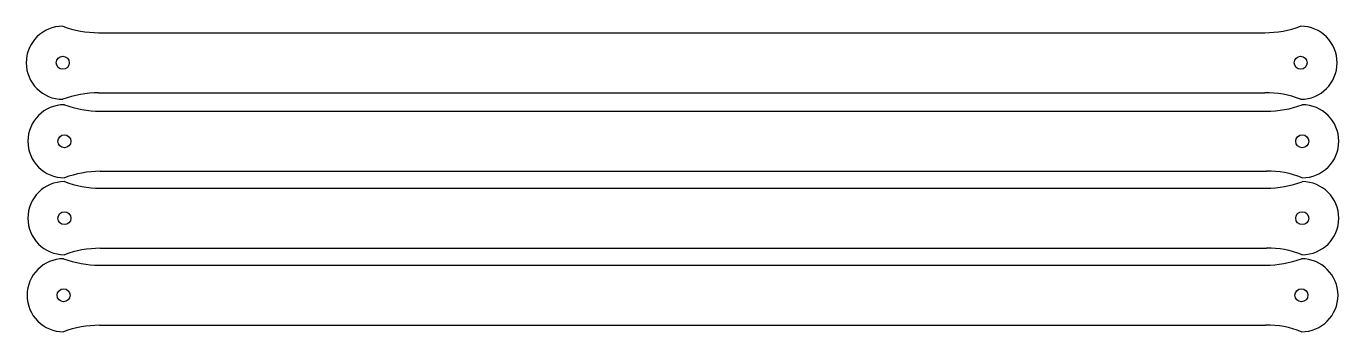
# Model space of a CAD drawing. Header units: millimetres. Extents: x 1835 to 2157, y 1424 to 1499.
import ezdxf

# ---------------------------------------------------------------- set-up
doc = ezdxf.new("R2010")
doc.units = ezdxf.units.MM

msp = doc.modelspace()

# ---------------------------------------------------------------- linework, layer by layer
for p, q in [((1852.55, 1497.88), (2139.09, 1497.88)), ((1852.55, 1483.1), (2139.09, 1483.1)), ((1852.93, 1478.59), (2139.48, 1478.59)), ((1852.93, 1463.81), (2139.48, 1463.81)), ((1852.93, 1459.68), (2139.48, 1459.68)), ((1852.93, 1444.9), (2139.48, 1444.9)), ((1852.74, 1440.74), (2139.29, 1440.74)), ((1852.74, 1425.96), (2139.29, 1425.96))]:
    msp.add_line(p, q)
for centre in [(1843.75, 1490.49), (2147.89, 1490.49), (1844.14, 1471.2), (2148.28, 1471.2), (1844.14, 1452.29), (2148.28, 1452.29), (1843.95, 1433.35), (2148.09, 1433.35)]:
    msp.add_circle(centre, 1.59)
for centre, radius, start, end in [((1843.75, 1490.49), 8.98, 90, 270), ((1852.55, 1523.04), 25.15, 249.5322, 270.0048), ((2139.07, 1523.19), 25.31, 270.0572, 290.4057), ((2147.89, 1490.49), 8.98, 270, 90), ((1852.69, 1457.15), 25.96, 90.3146, 110.1483), ((2139.78, 1461.75), 21.36, 67.6892, 91.8478), ((1844.14, 1471.2), 8.98, 90, 270), ((1852.93, 1503.74), 25.15, 249.5322, 270.0048), ((2139.45, 1503.89), 25.31, 270.0572, 290.4057), ((2148.28, 1471.2), 8.98, 270, 90), ((1844.14, 1452.29), 8.98, 90, 270), ((1853.08, 1437.85), 25.96, 90.3146, 110.1483), ((1852.93, 1484.83), 25.15, 249.5322, 270.0048), ((2140.17, 1442.46), 21.36, 67.6892, 91.8478), ((2139.45, 1484.98), 25.31, 270.0572, 290.4057), ((2148.28, 1452.29), 8.98, 270, 90), ((1853.08, 1418.94), 25.96, 90.3146, 110.1483), ((2140.17, 1423.55), 21.36, 67.6892, 91.8478), ((1843.95, 1433.35), 8.98, 90, 270), ((1852.74, 1465.9), 25.15, 249.5322, 270.0048), ((2139.26, 1466.05), 25.31, 270.0572, 290.4057), ((2148.09, 1433.35), 8.98, 270, 90), ((1852.89, 1400.01), 25.96, 90.3146, 110.1483), ((2139.98, 1404.61), 21.36, 67.6892, 91.8478)]:
    msp.add_arc(centre, radius, start, end)

doc.saveas('drawing.dxf')
